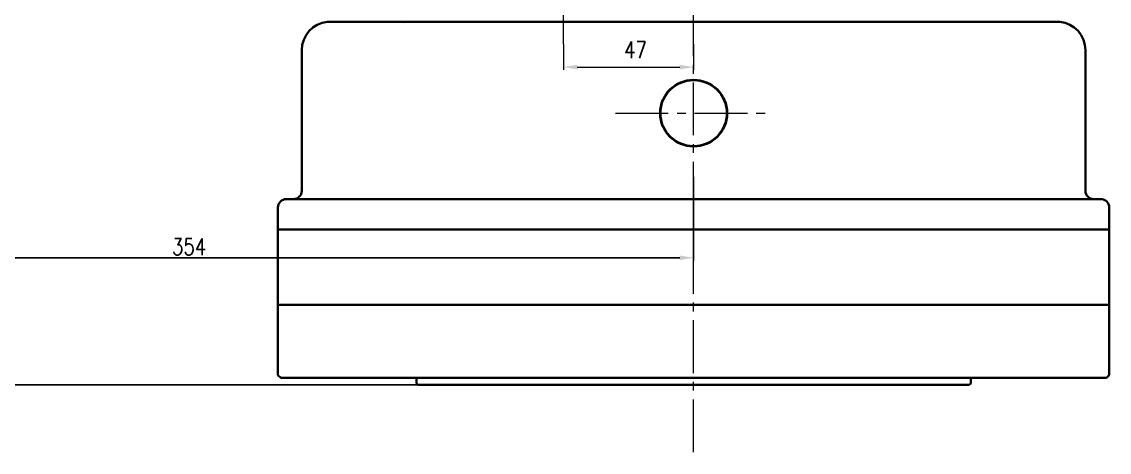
# Model space of a CAD drawing. Extents: x -12012 to 8795, y -497 to 32605.
# Drawn here: x -10494.3 to -10101.9, y 31817.6 to 31972.8 of the extents above; entities that cross this region are included whole.
import ezdxf

# ---------------------------------------------------------------- set-up
doc = ezdxf.new("R2010")
doc.units = 0
doc.header["$MEASUREMENT"] = 0
doc.linetypes.add('CENTER2', pattern=[28.575, 19.05, -3.175, 3.175, -3.175])
doc.layers.get('0').update_dxf_attribs({"linetype": 'CONTINUOUS', "lineweight": 35})
doc.layers.get('DEFPOINTS').update_dxf_attribs({"linetype": 'CONTINUOUS'})
for name, color, linetype, lineweight in [('1CEN', 4, 'CENTER2', 9), ('单点划线', 1, 'CENTER2', 13), ('尺寸线', 3, 'CONTINUOUS', 15), ('标注', 3, 'CONTINUOUS', 13), ('粗实线', 7, 'CONTINUOUS', 40)]:
    doc.layers.add(name, color=color, linetype=linetype, lineweight=lineweight)
doc.styles.add('STYLE1', font='txt.shx', dxfattribs={"width": 0.8, "height": 3, "bigfont": 'hzdx.shx'})
doc.dimstyles.new('工程标注', dxfattribs={"dimtxt": 6, "dimasz": 5, "dimexe": 1, "dimexo": 0, "dimgap": 1, "dimtad": 1, "dimdec": 0, "dimdsep": 46, "dimtxsty": 'STYLE1', "dimcen": 1, "dimclrd": 256, "dimclrt": 256, "dimadec": 0, "dimazin": 2, "dimtfac": 1, "dimtdec": 0, "dimtmove": 0, "dimatfit": 3, "dimfxl": 0, "dimtolj": 1, "dimarcsym": 0})

# ---------------------------------------------------------------- blocks, each defined once
blk = doc.blocks.new('*D367')
at = {"layer": 'DEFPOINTS', "color": 0, "ltscale": 10, "transparency": 16777216}
for p in [(-10605.91, 31925.96), (-10251.87, 31916.88), (-10251.87, 31887.71)]:
    blk.add_point(p, dxfattribs=at)
at = {"layer": '尺寸线', "color": 0, "lineweight": -2, "ltscale": 10, "transparency": 16777216}
for p, q in [((-10605.91, 31925.96), (-10605.91, 31886.71)), ((-10251.87, 31916.88), (-10251.87, 31886.71))]:
    blk.add_line(p, q, dxfattribs=at)
at = {"layer": '尺寸线', "lineweight": -2, "ltscale": 10, "transparency": 16777216}
blk.add_line((-10600.91, 31887.71), (-10256.87, 31887.71), dxfattribs=at)
at = {"layer": '尺寸线', "ltscale": 10, "transparency": 16777216}
for points in [[(-10600.91, 31888.54), (-10600.91, 31886.88), (-10605.91, 31887.71)], [(-10256.87, 31888.54), (-10256.87, 31886.88), (-10251.87, 31887.71)]]:
    blk.add_solid(points, dxfattribs=at)
at = {"layer": '尺寸线', "ltscale": 10, "transparency": 16777216, "insert": (-10433.95, 31891.71), "char_height": 3, "attachment_point": 5, "style": 'STYLE1'}
blk.add_mtext('\\A1;{\\H2x;354}', dxfattribs=at)
blk = doc.blocks.new('*D369')
at = {"layer": 'DEFPOINTS', "color": 0, "ltscale": 10, "transparency": 16777216}
for p in [(-10659.61, 32387.47), (-10705.92, 31841.89), (-10351.37, 31841.89)]:
    blk.add_point(p, dxfattribs=at)
at = {"layer": '尺寸线', "color": 0, "lineweight": -2, "ltscale": 10, "transparency": 16777216}
for p, q in [((-10659.61, 32387.47), (-10706.92, 32387.47)), ((-10351.37, 31841.89), (-10706.92, 31841.89))]:
    blk.add_line(p, q, dxfattribs=at)
at = {"layer": '尺寸线', "lineweight": -2, "ltscale": 10, "transparency": 16777216}
blk.add_line((-10705.92, 32382.47), (-10705.92, 31846.89), dxfattribs=at)
at = {"layer": '尺寸线', "ltscale": 10, "transparency": 16777216}
for points in [[(-10706.76, 32382.47), (-10705.09, 32382.47), (-10705.92, 32387.47)], [(-10706.76, 31846.89), (-10705.09, 31846.89), (-10705.92, 31841.89)]]:
    blk.add_solid(points, dxfattribs=at)
at = {"layer": '尺寸线', "ltscale": 10, "transparency": 16777216, "insert": (-10709.92, 32114.68), "char_height": 3, "attachment_point": 5, "rotation": 90, "style": 'STYLE1'}
blk.add_mtext('\\A1;{\\H2x;546}', dxfattribs=at)

msp = doc.modelspace()

# ---------------------------------------------------------------- linework, layer by layer
for p, q in [((-10251.868, 31972.843), (-10384.001, 31972.843)), ((-10251.868, 31972.843), (-10119.736, 31972.843)), ((-10393.286, 31962.586), (-10393.286, 31911.886)), ((-10110.451, 31962.586), (-10110.451, 31911.886)), ((-10251.868, 31908.886), (-10398.868, 31908.886)), ((-10396.286, 31908.886), (-10397.786, 31908.886)), ((-10251.868, 31908.886), (-10107.451, 31908.886)), ((-10107.451, 31908.886), (-10104.868, 31908.886)), ((-10251.868, 31897.886), (-10401.868, 31897.886)), ((-10251.868, 31897.886), (-10101.868, 31897.886))]:
    msp.add_line(p, q)
at = {"color": 7, "linetype": 'Continuous'}
msp.add_line((-10356.41, 31972.074), (-10356.409, 31972.074), dxfattribs=at)
at = {"ltscale": 10}
for p, q in [((-10401.868, 31905.886), (-10401.868, 31845.386)), ((-10101.868, 31905.886), (-10101.868, 31845.386)), ((-10401.868, 31870.787), (-10101.868, 31870.787)), ((-10401.868, 31845.386), (-10400.868, 31844.386)), ((-10400.868, 31844.386), (-10151.868, 31844.386)), ((-10351.868, 31844.386), (-10351.868, 31842.386)), ((-10351.868, 31842.386), (-10351.368, 31841.886)), ((-10351.368, 31841.886), (-10152.368, 31841.886)), ((-10151.868, 31842.386), (-10152.368, 31841.886)), ((-10151.868, 31844.386), (-10102.868, 31844.386)), ((-10151.868, 31844.386), (-10151.868, 31842.386)), ((-10101.868, 31845.386), (-10102.868, 31844.386))]:
    msp.add_line(p, q, dxfattribs=at)
for centre, radius, start, end in [((-10383.026, 31962.63), 10.26, 95.45186, 180.24227), ((-10120.71, 31962.63), 10.26, 359.75773, 84.54814), ((-10398.868, 31905.886), 3, 90, 180), ((-10396.286, 31911.886), 3, 270, 0), ((-10107.451, 31911.886), 3, 180, 270), ((-10104.868, 31905.886), 3, 0, 90)]:
    msp.add_arc(centre, radius, start, end)
at = {"layer": '1CEN', "color": 1}
for p, q in [((-10251.868, 31817.589), (-10251.868, 32399.228)), ((-10298.868, 31964.763), (-10298.868, 32261.565))]:
    msp.add_line(p, q, dxfattribs=at)
at = {"layer": '单点划线'}
msp.add_line((-10280.074, 31939.886), (-10225.343, 31939.886), dxfattribs=at)
at = {"layer": '标注', "ltscale": 10}
for p, q in [((-10298.868, 31964.763), (-10298.868, 31955.482)), ((-10251.868, 31964.763), (-10251.868, 31955.482)), ((-10293.868, 31956.482), (-10256.868, 31956.482))]:
    msp.add_line(p, q, dxfattribs=at)
for points in [[(-10293.868, 31957.315), (-10293.868, 31955.648), (-10298.868, 31956.482)], [(-10256.868, 31957.315), (-10256.868, 31955.648), (-10251.868, 31956.482)]]:
    msp.add_solid(points, dxfattribs=at)
at = {"layer": '粗实线', "ltscale": 10}
msp.add_circle((-10251.868, 31939.886), 12, dxfattribs=at)

# ---------------------------------------------------------------- texts
at = {"layer": '尺寸线', "ltscale": 10, "insert": (-10272.84, 31962.698), "char_height": 3, "attachment_point": 5, "style": 'STYLE1'}
msp.add_mtext('{\\H2x;47}', dxfattribs=at)

# ---------------------------------------------------------------- dimensions: what is measured, and where the dimension line sits
at = {"layer": '尺寸线', "ltscale": 10}
dim = msp.add_linear_dim(base=(-10705.925, 31841.886), p1=(-10659.61, 32387.47), p2=(-10351.368, 31841.886), angle=90, text='{\\H2x;<>}', dimstyle='工程标注', dxfattribs=at)
dim.commit()
dim.dimension.update_dxf_attribs({"geometry": '*D369', "text_midpoint": (-10709.925, 32114.678)})
dim = msp.add_linear_dim(base=(-10251.868, 31887.71), p1=(-10605.91, 31925.963), p2=(-10251.868, 31916.877), text='{\\H2x;<>}', dimstyle='工程标注', dxfattribs=at)
dim.commit()
dim.dimension.update_dxf_attribs({"geometry": '*D367', "text_midpoint": (-10433.946, 31887.71), "dimtype": 160})

doc.saveas('drawing.dxf')
